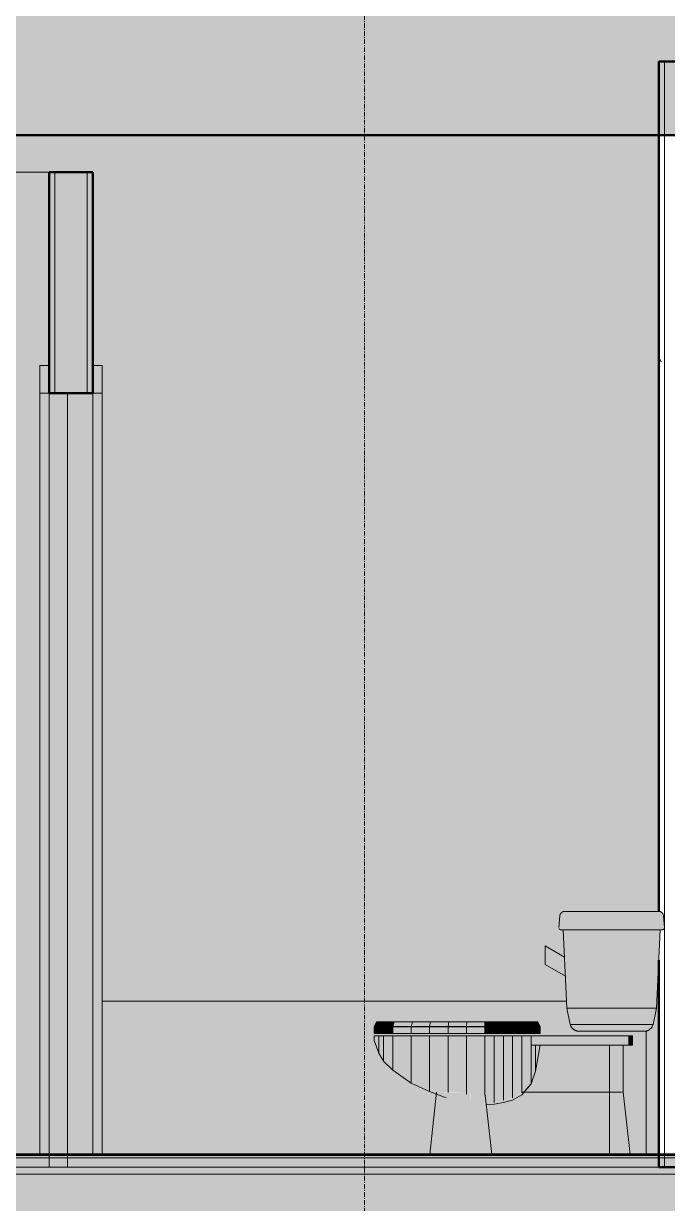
# Model space of a CAD drawing. Header units: inches. Extents: x 9566 to 17067, y -226 to 532.
# Drawn here: x 15550.1 to 15619.9, y 248.1 to 376.1 of the extents above; entities that cross this region are included whole.
import ezdxf

# ---------------------------------------------------------------- set-up
doc = ezdxf.new("R2010")
doc.units = ezdxf.units.IN
doc.header["$MEASUREMENT"] = 0
doc.linetypes.add('Grid Line 1_2_', pattern=[0.875, 0.5, -0.125, 0.125, -0.125])
for name, color, linetype, lineweight in [('0-2', 7, 'Continuous', 9), ('0-3', 130, 'Continuous', 5), ('A-AREA-PATT-1', 41, 'Continuous', 9), ('A-DOOR-3', 8, 'Continuous', 9), ('A-DOOR-4', 90, 'Continuous', 20), ('A-DOOR-FRAM-2', 7, 'Continuous', 9), ('A-DOOR-FRAM-3', 8, 'Continuous', 9), ('A-DOOR-FRAM-4', 90, 'Continuous', 20), ('A-FLOR-1', 192, 'Continuous', 5), ('A-FLOR-2', 192, 'Continuous', 50), ('A-FLOR-LEVL-1', 51, 'Grid Line 1_2_', 9), ('A-FLOR-MCUT', 51, 'Continuous', 13), ('A-FLOR-PATT-1', 8, 'Continuous', 9), ('A-ROOF-1', 132, 'Continuous', 5), ('A-ROOF-2', 132, 'Continuous', 50), ('A-WALL', 113, 'Continuous', 13), ('A-WALL-1', 250, 'Continuous', 50), ('A-WALL-2', 10, 'Continuous', 13), ('A-WALL-PATT-1', 111, 'Continuous', 9), ('I-WALL-2', 2, 'Continuous', 50), ('P-SANR-FIXT-1', 8, 'Continuous', 9), ('P-SANR-FIXT-2', 7, 'Continuous', 9), ('P-SANR-FIXT-4', 50, 'Continuous', 9), ('S-GRID-1', 1, 'Grid Line 1_2_', 9)]:
    doc.layers.add(name, color=color, linetype=linetype, lineweight=lineweight)

# ---------------------------------------------------------------- blocks, each defined once
blk = doc.blocks.new('Single-Flush - 32_ x 84_-V67-BUILDING SECTION - NORTH_SOUTH - LOOKING WEST')
at = {"layer": 'A-DOOR-3'}
blk.add_hatch(color=256, dxfattribs=at).paths.add_polyline_path([(2782, 121.37), (2782, 204), (2780, 204), (2780, 121.37)], flags=0)
at = {"layer": 'A-DOOR-FRAM-3'}
for points in [[(2780, 204), (2780, 207), (2779, 207), (2779, 204)], [(2785.75, 204), (2785.75, 207), (2784.75, 207), (2784.75, 204)], [(2780, 121.37), (2780, 204), (2779, 204), (2779, 121.37), (2779.89, 121.37)], [(2784.75, 121.37), (2785.75, 121.37), (2785.75, 204), (2784.75, 204), (2784.75, 138)]]:
    blk.add_hatch(color=256, dxfattribs=at).paths.add_polyline_path(points, flags=0)
at = {"layer": 'A-DOOR-4'}
for p, q in [((2782, 204), (2780, 204)), ((2780, 204), (2780, 120)), ((2782, 120), (2782, 204)), ((2780, 120), (2782, 120))]:
    blk.add_line(p, q, dxfattribs=at)
at = {"layer": 'A-DOOR-FRAM-2'}
for p, q in [((2779, 121.37), (2779, 204)), ((2784.75, 121.37), (2784.75, 204)), ((2785.75, 204), (2785.75, 121.37))]:
    blk.add_line(p, q, dxfattribs=at)
at = {"layer": 'A-DOOR-FRAM-4'}
for p, q in [((2779, 207), (2779, 204)), ((2780, 207), (2779, 207)), ((2780, 204), (2780, 207)), ((2785.75, 207), (2784.75, 207)), ((2784.75, 207), (2784.75, 204)), ((2785.75, 204), (2785.75, 207)), ((2779, 204), (2780, 204)), ((2784.75, 204), (2785.75, 204))]:
    blk.add_line(p, q, dxfattribs=at)
blk = doc.blocks.new('Toilet-Domestic-3D - Toilet-Domestic-3D-V68-BUILDING SECTION - NORTH_SOUTH - LOOKING WEST')
at = {"layer": 'P-SANR-FIXT-4'}
for points in [[(2838.61, 146.02), (2839.02, 146.02), (2839.02, 147.29), (2835.41, 147.29), (2835.3, 146.02), (2838.5, 146.02)], [(2838.9, 147.29), (2839.02, 147.29), (2839.02, 147.75), (2835.83, 147.7), (2835.68, 147.65), (2835.51, 147.37), (2835.58, 147.29), (2838.61, 147.29)], [(2845.9, 147.29), (2846.64, 147.29), (2846.56, 147.52), (2846.27, 147.72), (2846.12, 147.75), (2839.02, 147.72), (2839.02, 147.29), (2845.77, 147.29)], [(2839.02, 146.02), (2846.75, 146.02), (2846.64, 147.29), (2839.02, 147.29)], [(2836.98, 145.75), (2839.02, 145.78), (2839.02, 146.02), (2835.3, 146.02), (2835.32, 145.92), (2835.51, 145.8), (2835.58, 145.77), (2836.01, 145.75), (2836.9, 145.76)], [(2839.02, 145.75), (2846.6, 145.77), (2846.74, 145.92), (2846.75, 146.02), (2839.02, 146.02), (2839.02, 145.77)], [(2837.1, 137.25), (2839.02, 137.25), (2839.02, 145.75), (2835.77, 145.75), (2836.16, 137.25), (2837.08, 137.25)], [(2845.89, 137.25), (2846.27, 145.75), (2839.02, 145.75), (2839.02, 137.25), (2844.75, 137.25)], [(2836.52, 135.49), (2839.02, 135.54), (2839.02, 137.25), (2836.16, 137.25), (2836.5, 135.59)], [(2839.02, 135.49), (2845.53, 135.49), (2845.89, 137.25), (2839.02, 137.25)], [(2815.77, 135.25), (2816, 135.75), (2815.52, 135.75), (2815.28, 135.25), (2815.77, 135.25)], [(2816, 135.25), (2816.27, 135.25), (2816.47, 135.75), (2816, 135.75), (2815.77, 135.25)], [(2816.75, 135.25), (2817.27, 135.25), (2817.43, 135.75), (2816.47, 135.75), (2816.27, 135.25)], [(2819.27, 135.25), (2819.4, 135.75), (2817.43, 135.75), (2817.27, 135.25), (2819.27, 135.25)], [(2820.13, 135.25), (2821.27, 135.25), (2821.37, 135.75), (2819.4, 135.75), (2819.27, 135.25), (2819.68, 135.25)], [(2821.59, 135.25), (2823.27, 135.25), (2823.35, 135.75), (2821.37, 135.75), (2821.27, 135.25), (2821.37, 135.25)], [(2825.28, 135.25), (2825.28, 135.75), (2823.35, 135.75), (2823.27, 135.25), (2825.28, 135.25)], [(2825.28, 135.25), (2827.27, 135.25), (2827.27, 135.75), (2825.32, 135.75)], [(2828.27, 135.25), (2828.2, 135.75), (2827.27, 135.75), (2827.27, 135.25), (2828.24, 135.25)], [(2829.27, 135.25), (2829.22, 135.75), (2828.24, 135.75), (2828.27, 135.25), (2829.22, 135.25)], [(2829.96, 135.25), (2830.27, 135.25), (2830.18, 135.75), (2829.22, 135.75), (2829.27, 135.25)], [(2830.27, 135.25), (2831.27, 135.25), (2831.07, 135.75), (2830.18, 135.75), (2830.27, 135.25)], [(2831.33, 135.25), (2832.27, 135.25), (2832.05, 135.75), (2831.11, 135.75), (2831.27, 135.25)], [(2832.77, 135.25), (2832.53, 135.75), (2832.05, 135.75), (2832.27, 135.25), (2832.53, 135.25)], [(2832.77, 135.25), (2833.27, 135.25), (2833.02, 135.75), (2832.53, 135.75), (2832.77, 135.25)], [(2815.77, 134.5), (2815.77, 135.25), (2815.27, 135.24), (2815.27, 134.5)], [(2815.77, 134.5), (2816.27, 134.5), (2816.27, 135.25), (2815.77, 135.24)], [(2816.93, 134.5), (2817.27, 134.5), (2817.27, 135.25), (2816.27, 135.25), (2816.27, 134.5), (2816.75, 134.5)], [(2819.27, 134.5), (2819.27, 135.25), (2817.27, 135.25), (2817.27, 134.5), (2817.7, 134.5)], [(2820.51, 134.5), (2821.27, 134.5), (2821.27, 135.25), (2819.27, 135.25), (2819.27, 134.5), (2819.68, 134.5)], [(2821.59, 134.5), (2823.27, 134.5), (2823.27, 135.25), (2821.27, 135.25), (2821.27, 134.5)], [(2823.53, 134.5), (2825.28, 134.5), (2825.28, 135.25), (2823.27, 135.25), (2823.27, 134.5)], [(2825.46, 134.5), (2827.27, 134.5), (2827.27, 135.25), (2825.28, 135.25), (2825.28, 134.5)], [(2828.27, 134.5), (2828.27, 135.25), (2827.27, 135.24), (2827.27, 134.5), (2828.2, 134.5)], [(2829.27, 134.5), (2829.27, 135.25), (2828.27, 135.25), (2828.27, 134.5), (2829.14, 134.5)], [(2829.96, 134.5), (2830.27, 134.5), (2830.27, 135.25), (2829.27, 135.25), (2829.27, 134.5)], [(2831.27, 134.5), (2831.27, 135.25), (2830.27, 135.25), (2830.27, 134.5), (2830.97, 134.5)], [(2831.76, 134.5), (2832.27, 134.5), (2832.27, 135.25), (2831.27, 135.25), (2831.33, 134.5), (2831.63, 134.5)], [(2832.27, 134.5), (2832.77, 134.5), (2832.77, 135.25), (2832.27, 135.24)], [(2832.77, 134.5), (2833.27, 134.5), (2833.27, 135.25), (2832.77, 135.24)], [(2839.02, 134.75), (2839.02, 135.49), (2836.52, 135.49), (2836.8, 135.06), (2837.29, 134.8), (2837.93, 134.78), (2838.84, 134.75)], [(2839.02, 134.75), (2844.77, 134.8), (2844.98, 134.84), (2845.33, 135.11), (2845.53, 135.49), (2839.02, 135.49), (2839.02, 134.79)], [(2815.77, 132.42), (2815.77, 134.25), (2815.27, 134.25), (2815.28, 133.73), (2815.7, 132.6)], [(2816.27, 131.51), (2816.27, 134.25), (2815.77, 134.25), (2815.77, 132.42), (2816.22, 131.61)], [(2817.27, 130.57), (2817.27, 134.25), (2816.27, 134.25), (2816.27, 131.51), (2816.97, 130.86)], [(2819.27, 129.17), (2819.27, 134.25), (2817.27, 134.25), (2817.27, 130.57), (2818.88, 129.45)], [(2821.27, 128.25), (2821.27, 134.25), (2819.27, 134.25), (2819.27, 129.17), (2821.01, 128.37)], [(2822.06, 127.94), (2822.07, 127.96), (2822.3, 127.96), (2822.62, 128.03), (2823.27, 128.12), (2823.27, 134.25), (2821.27, 134.25), (2821.27, 128.25), (2821.59, 128.12)], [(2825.28, 127.97), (2825.28, 134.25), (2823.27, 134.25), (2823.27, 128.11), (2823.39, 128.12), (2824.38, 128.1), (2824.49, 128.11)], [(2827.27, 127.83), (2827.27, 134.25), (2825.28, 134.25), (2825.28, 127.97), (2825.77, 127.97), (2826.69, 127.88)], [(2827.4, 126.99), (2828.27, 127.07), (2828.27, 134.25), (2827.27, 134.25), (2827.3, 127.83), (2827.38, 127.18)], [(2828.27, 127.07), (2829.27, 127.22), (2829.27, 134.25), (2828.27, 134.25), (2828.27, 127.24)], [(2829.27, 127.22), (2830.27, 127.52), (2830.27, 134.25), (2829.27, 134.25), (2829.27, 127.26)], [(2830.27, 127.49), (2831.27, 128.07), (2831.27, 134.25), (2830.27, 134.25), (2830.27, 127.52)], [(2831.27, 128.05), (2831.34, 128.12), (2831.5, 128.14), (2832.27, 129.09), (2832.27, 134.25), (2831.27, 134.25), (2831.27, 128.07)], [(2832.27, 128.12), (2840.77, 128.12), (2840.77, 133.25), (2833.27, 133.25), (2832.74, 130.31), (2832.23, 128.99), (2831.5, 128.12)], [(2832.27, 133.25), (2842.83, 133.25), (2842.83, 134.25), (2832.27, 134.25)], [(2832.27, 129.09), (2832.77, 130.61), (2832.77, 133.25), (2832.27, 133.2), (2832.27, 129.51)], [(2832.77, 130.47), (2833.23, 133.25), (2832.77, 133.25), (2832.77, 130.93)], [(2841.52, 128.12), (2842.23, 128.12), (2842.23, 133.25), (2840.77, 133.25), (2840.77, 128.12), (2841.42, 128.12)], [(2843.21, 133.25), (2843.27, 133.25), (2843.27, 134.25), (2842.83, 134.25), (2842.83, 133.25), (2843.05, 133.25)], [(2821.29, 121.37), (2825.77, 121.37), (2825.74, 127.97), (2825.28, 127.97), (2824.38, 128.1), (2822.51, 128.04), (2822.13, 127.96), (2822.06, 127.96), (2821.49, 123.13)], [(2840.77, 121.37), (2840.77, 128.12), (2831.33, 128.11), (2831.16, 127.98), (2830.16, 127.46), (2829, 127.16), (2827.4, 126.99), (2828.02, 121.37), (2838.61, 121.37)], [(2842.75, 121.37), (2842.95, 121.37), (2842.23, 128.12), (2840.77, 128.12), (2840.77, 121.37), (2842.74, 121.37)], [(2828.01, 121.37), (2827.27, 127.83), (2825.77, 127.97), (2825.77, 121.37), (2827.27, 121.37)]]:
    blk.add_hatch(color=256, dxfattribs=at).paths.add_polyline_path(points, flags=0)
at = {"layer": 'P-SANR-FIXT-2'}
for p, q in [((2835.41, 147.29), (2835.3, 146.02)), ((2836.27, 147.75), (2836.78, 147.75)), ((2836.27, 147.75), (2836.78, 147.75)), ((2837.82, 147.75), (2838.53, 147.75)), ((2837.82, 147.75), (2838.53, 147.75)), ((2846.14, 147.75), (2839.02, 147.75)), ((2846.75, 146.02), (2846.64, 147.29)), ((2835.77, 145.75), (2836.16, 137.25)), ((2836.18, 145.75), (2836.96, 145.75)), ((2839.02, 145.75), (2846.5, 145.75)), ((2845.89, 137.25), (2846.27, 145.75)), ((2836.16, 137.25), (2836.52, 135.49)), ((2836.16, 137.25), (2839.02, 137.25)), ((2839.02, 137.25), (2845.89, 137.25)), ((2845.53, 135.49), (2845.89, 137.25)), ((2815.52, 135.75), (2815.27, 135.24)), ((2815.52, 135.75), (2816, 135.75)), ((2816, 135.75), (2815.77, 135.24)), ((2816, 135.75), (2816.47, 135.75)), ((2816.47, 135.75), (2816.27, 135.25)), ((2816.47, 135.75), (2817.43, 135.75)), ((2817.43, 135.75), (2817.27, 135.25)), ((2817.43, 135.75), (2819.4, 135.75)), ((2819.4, 135.75), (2819.27, 135.25)), ((2819.4, 135.75), (2821.37, 135.75)), ((2821.37, 135.75), (2821.27, 135.25)), ((2821.37, 135.75), (2823.35, 135.75)), ((2823.35, 135.75), (2823.27, 135.25)), ((2823.35, 135.75), (2825.32, 135.75)), ((2825.32, 135.75), (2825.28, 135.25)), ((2825.32, 135.75), (2827.27, 135.75)), ((2827.27, 135.75), (2828.24, 135.75)), ((2827.27, 135.75), (2827.27, 135.25)), ((2828.24, 135.75), (2829.22, 135.75)), ((2828.24, 135.75), (2828.27, 135.25)), ((2829.22, 135.75), (2830.18, 135.75)), ((2829.22, 135.75), (2829.27, 135.25)), ((2830.18, 135.75), (2831.11, 135.75)), ((2830.18, 135.75), (2830.27, 135.25)), ((2831.27, 135.25), (2831.11, 135.75)), ((2831.11, 135.75), (2832.05, 135.75)), ((2832.05, 135.75), (2832.53, 135.75)), ((2832.05, 135.75), (2832.27, 135.24)), ((2832.53, 135.75), (2833.02, 135.75)), ((2832.53, 135.75), (2832.77, 135.24)), ((2833.02, 135.75), (2833.27, 135.24)), ((2815.27, 135.25), (2815.77, 135.25)), ((2815.27, 135.25), (2815.27, 134.5)), ((2815.77, 135.24), (2815.27, 135.24)), ((2815.77, 134.5), (2815.27, 134.5)), ((2815.77, 135.25), (2816.27, 135.25)), ((2816.27, 135.24), (2815.77, 135.24)), ((2815.77, 135.24), (2815.77, 134.5)), ((2816.27, 134.5), (2815.77, 134.5)), ((2816.27, 135.25), (2817.27, 135.25)), ((2817.27, 135.24), (2816.27, 135.24)), ((2816.27, 135.24), (2816.27, 134.5)), ((2817.27, 134.5), (2816.27, 134.5)), ((2817.27, 135.25), (2819.27, 135.25)), ((2817.27, 135.25), (2817.27, 134.5)), ((2819.27, 135.24), (2817.27, 135.24)), ((2819.27, 134.5), (2817.27, 134.5)), ((2819.27, 135.25), (2821.27, 135.25)), ((2819.27, 135.25), (2819.27, 134.5)), ((2821.27, 135.24), (2819.27, 135.24)), ((2821.27, 134.5), (2819.27, 134.5)), ((2821.27, 135.25), (2823.27, 135.25)), ((2823.27, 135.24), (2821.27, 135.24)), ((2821.27, 135.24), (2821.27, 134.5)), ((2823.27, 134.5), (2821.27, 134.5)), ((2823.27, 135.25), (2825.28, 135.25)), ((2825.28, 135.24), (2823.27, 135.24)), ((2823.27, 135.24), (2823.27, 134.5)), ((2825.28, 134.5), (2823.27, 134.5)), ((2825.28, 135.25), (2827.27, 135.25)), ((2825.28, 135.25), (2825.28, 134.5)), ((2827.27, 135.24), (2825.28, 135.24)), ((2827.27, 134.5), (2825.28, 134.5)), ((2827.27, 135.25), (2828.27, 135.25)), ((2828.27, 135.24), (2827.27, 135.24)), ((2827.27, 135.24), (2827.27, 134.5)), ((2828.27, 134.5), (2827.27, 134.5)), ((2828.27, 135.25), (2829.27, 135.25)), ((2829.27, 135.24), (2828.27, 135.24)), ((2828.27, 135.24), (2828.27, 134.5)), ((2829.27, 134.5), (2828.27, 134.5)), ((2829.27, 135.25), (2830.27, 135.25)), ((2830.27, 135.24), (2829.27, 135.24)), ((2829.27, 135.24), (2829.27, 134.5)), ((2830.27, 134.5), (2829.27, 134.5)), ((2830.27, 135.25), (2831.27, 135.25)), ((2831.27, 135.24), (2830.27, 135.24)), ((2830.27, 135.24), (2830.27, 134.5)), ((2831.27, 134.5), (2830.27, 134.5)), ((2831.27, 135.25), (2832.27, 135.25)), ((2832.27, 135.24), (2831.27, 135.24)), ((2831.27, 134.5), (2831.27, 135.24)), ((2832.27, 134.5), (2831.27, 134.5)), ((2832.27, 135.25), (2832.77, 135.25)), ((2832.77, 135.24), (2832.27, 135.24)), ((2832.27, 135.24), (2832.27, 134.5)), ((2832.77, 134.5), (2832.27, 134.5)), ((2832.77, 135.25), (2833.27, 135.25)), ((2833.27, 135.24), (2832.77, 135.24)), ((2832.77, 135.24), (2832.77, 134.5)), ((2833.27, 134.5), (2832.77, 134.5)), ((2833.27, 135.25), (2833.27, 134.5)), ((2836.52, 135.49), (2839.02, 135.49)), ((2838.27, 134.75), (2838.59, 134.75)), ((2838.59, 134.75), (2838.27, 134.75)), ((2839.02, 135.49), (2845.53, 135.49)), ((2839.02, 134.75), (2844.56, 134.75)), ((2815.27, 134.25), (2815.77, 134.25)), ((2815.27, 134.25), (2815.27, 133.75)), ((2815.27, 133.75), (2815.77, 132.38)), ((2815.77, 134.25), (2816.27, 134.25)), ((2815.77, 134.25), (2815.77, 132.42)), ((2816.27, 134.25), (2817.27, 134.25)), ((2816.27, 134.25), (2816.27, 131.51)), ((2817.27, 134.25), (2819.27, 134.25)), ((2817.27, 134.25), (2817.27, 130.57)), ((2819.27, 134.25), (2821.27, 134.25)), ((2819.27, 134.25), (2819.27, 129.17)), ((2821.27, 134.25), (2823.27, 134.25)), ((2821.27, 134.25), (2821.27, 128.25)), ((2823.27, 134.25), (2825.28, 134.25)), ((2823.27, 134.25), (2823.27, 128.09)), ((2825.28, 134.25), (2827.27, 134.25)), ((2825.28, 134.25), (2825.28, 127.93)), ((2827.27, 134.25), (2828.27, 134.25)), ((2827.27, 134.25), (2827.27, 127.79)), ((2828.27, 134.25), (2829.27, 134.25)), ((2828.27, 134.25), (2828.27, 127.02)), ((2829.27, 134.25), (2830.27, 134.25)), ((2829.27, 134.25), (2829.27, 127.26)), ((2830.27, 134.25), (2831.27, 134.25)), ((2830.27, 134.25), (2830.27, 127.52)), ((2831.27, 134.25), (2832.27, 134.25)), ((2831.27, 134.25), (2831.27, 128.07)), ((2832.27, 134.25), (2842.83, 134.25)), ((2832.27, 134.25), (2832.27, 133.25)), ((2842.83, 133.25), (2832.27, 133.25)), ((2832.27, 133.24), (2832.27, 129.09)), ((2833.27, 133.25), (2832.77, 130.41)), ((2832.77, 130.41), (2833.27, 133.25)), ((2832.77, 133.24), (2832.77, 130.47)), ((2840.77, 128.12), (2840.77, 133.25)), ((2840.77, 128.12), (2840.77, 133.25)), ((2842.27, 128.12), (2842.27, 133.25)), ((2842.83, 134.25), (2843.27, 134.25)), ((2843.27, 133.25), (2842.83, 133.25)), ((2843.27, 133.25), (2843.27, 134.25)), ((2815.77, 132.38), (2816.27, 131.51)), ((2816.27, 131.51), (2817.27, 130.51)), ((2817.27, 130.51), (2819.27, 129.12)), ((2832.77, 130.41), (2832.27, 129.04)), ((2832.27, 129.04), (2832.77, 130.41)), ((2819.27, 129.12), (2821.27, 128.19)), ((2821.27, 128.19), (2823.08, 127.53)), ((2822.02, 128.12), (2821.29, 121.37)), ((2831.27, 127.85), (2832.27, 129.04)), ((2840.77, 128.12), (2831.33, 128.12)), ((2832.27, 129.04), (2831.5, 128.12)), ((2831.5, 128.12), (2840.77, 128.12)), ((2840.77, 121.37), (2840.77, 128.12)), ((2841.42, 128.12), (2840.77, 128.12)), ((2840.77, 128.12), (2840.77, 121.37)), ((2841.68, 128.12), (2841.43, 128.12)), ((2841.95, 128.12), (2841.68, 128.12)), ((2842.07, 128.12), (2841.97, 128.12)), ((2842.27, 128.12), (2842.15, 128.12)), ((2843.01, 121.37), (2842.27, 128.12)), ((2827.31, 127.82), (2828.01, 121.37)), ((2827.42, 126.76), (2828.27, 126.84)), ((2828.27, 126.84), (2829.27, 127.01)), ((2829.27, 127.01), (2830.27, 127.28)), ((2830.27, 127.28), (2831.27, 127.85))]:
    blk.add_line(p, q, dxfattribs=at)
at = {"layer": 'P-SANR-FIXT-2', "flags": 128}
for points in [[(2835.41, 147.29), (2835.41, 147.31), (2835.41, 147.33), (2835.42, 147.35), (2835.42, 147.37), (2835.43, 147.39), (2835.43, 147.41), (2835.44, 147.43), (2835.45, 147.45), (2835.45, 147.47), (2835.46, 147.48), (2835.47, 147.5), (2835.48, 147.52), (2835.5, 147.54), (2835.51, 147.55), (2835.52, 147.57), (2835.53, 147.58), (2835.55, 147.6), (2835.56, 147.61), (2835.57, 147.62), (2835.59, 147.64), (2835.61, 147.65), (2835.62, 147.66), (2835.64, 147.67), (2835.66, 147.68), (2835.67, 147.69), (2835.69, 147.7), (2835.71, 147.71), (2835.73, 147.72), (2835.75, 147.72), (2835.77, 147.73), (2835.79, 147.74), (2835.8, 147.74), (2835.82, 147.74), (2835.84, 147.75), (2835.86, 147.75), (2835.88, 147.75), (2835.9, 147.75), (2835.91, 147.75)], [(2835.91, 147.75), (2835.91, 147.75), (2835.92, 147.75), (2835.93, 147.75), (2835.95, 147.75), (2835.97, 147.75), (2835.99, 147.75), (2836.03, 147.75), (2836.06, 147.75), (2836.11, 147.75), (2836.15, 147.75), (2836.2, 147.75), (2836.26, 147.75)], [(2839.02, 147.75), (2838.9, 147.75), (2838.77, 147.75), (2838.65, 147.75), (2838.53, 147.75), (2838.4, 147.75), (2838.28, 147.75), (2838.16, 147.75), (2838.04, 147.75), (2837.92, 147.75), (2837.81, 147.75), (2837.69, 147.75), (2837.58, 147.75), (2837.47, 147.75), (2837.37, 147.75), (2837.26, 147.75), (2837.16, 147.75), (2837.06, 147.75), (2836.97, 147.75), (2836.88, 147.75), (2836.79, 147.75), (2836.7, 147.75), (2836.62, 147.75), (2836.54, 147.75), (2836.47, 147.75), (2836.4, 147.75), (2836.33, 147.75), (2836.27, 147.75), (2836.22, 147.75), (2836.16, 147.75), (2836.12, 147.75), (2836.07, 147.75), (2836.04, 147.75), (2836, 147.75), (2835.97, 147.75), (2835.95, 147.75), (2835.93, 147.75), (2835.92, 147.75), (2835.91, 147.75), (2835.91, 147.75), (2835.91, 147.75)], [(2835.55, 145.75), (2835.54, 145.75), (2835.53, 145.75), (2835.52, 145.75), (2835.51, 145.75), (2835.5, 145.75), (2835.49, 145.76), (2835.48, 145.76), (2835.47, 145.76), (2835.46, 145.77), (2835.45, 145.77), (2835.44, 145.77), (2835.43, 145.78), (2835.42, 145.78), (2835.41, 145.79), (2835.4, 145.79), (2835.4, 145.8), (2835.39, 145.81), (2835.38, 145.81), (2835.37, 145.82), (2835.37, 145.83), (2835.36, 145.83), (2835.35, 145.84), (2835.35, 145.85), (2835.34, 145.86), (2835.33, 145.86), (2835.33, 145.87), (2835.32, 145.88), (2835.32, 145.89)], [(2835.62, 145.75), (2835.6, 145.75), (2835.58, 145.75), (2835.56, 145.75), (2835.55, 145.75), (2835.55, 145.75), (2835.55, 145.75)], [(2835.55, 145.75), (2835.55, 145.75), (2835.56, 145.75), (2835.57, 145.75), (2835.59, 145.75), (2835.61, 145.75), (2835.65, 145.75), (2835.68, 145.75), (2835.72, 145.75), (2835.77, 145.75), (2835.82, 145.75), (2835.88, 145.75), (2835.94, 145.75), (2836, 145.75), (2836.08, 145.75), (2836.15, 145.75), (2836.23, 145.75), (2836.32, 145.75), (2836.41, 145.75), (2836.5, 145.75), (2836.6, 145.75), (2836.7, 145.75), (2836.81, 145.75), (2836.92, 145.75), (2837.03, 145.75), (2837.14, 145.75), (2837.26, 145.75), (2837.38, 145.75), (2837.51, 145.75), (2837.63, 145.75), (2837.76, 145.75), (2837.89, 145.75), (2838.03, 145.75), (2838.16, 145.75), (2838.29, 145.75), (2838.43, 145.75), (2838.57, 145.75), (2838.71, 145.75), (2838.85, 145.75), (2838.98, 145.75), (2839.02, 145.75)], [(2837.48, 134.75), (2837.44, 134.75), (2837.4, 134.75), (2837.37, 134.76), (2837.33, 134.76), (2837.29, 134.77), (2837.25, 134.78), (2837.21, 134.79), (2837.17, 134.8), (2837.13, 134.81), (2837.1, 134.83), (2837.06, 134.85), (2837.02, 134.86), (2836.99, 134.88), (2836.95, 134.9), (2836.92, 134.92), (2836.89, 134.95), (2836.86, 134.97), (2836.83, 135), (2836.8, 135.03), (2836.77, 135.05), (2836.74, 135.08), (2836.71, 135.11), (2836.69, 135.14), (2836.67, 135.18), (2836.64, 135.21), (2836.62, 135.24), (2836.6, 135.28), (2836.58, 135.31), (2836.57, 135.35), (2836.55, 135.39), (2836.54, 135.43)], [(2837.84, 134.75), (2837.8, 134.75), (2837.76, 134.75), (2837.73, 134.75), (2837.7, 134.75), (2837.67, 134.75), (2837.64, 134.75), (2837.61, 134.75), (2837.59, 134.75), (2837.57, 134.75), (2837.55, 134.75), (2837.53, 134.75), (2837.52, 134.75), (2837.51, 134.75), (2837.5, 134.75), (2837.49, 134.75), (2837.49, 134.75), (2837.48, 134.75)], [(2837.48, 134.75), (2837.49, 134.75), (2837.49, 134.75), (2837.5, 134.75), (2837.5, 134.75), (2837.52, 134.75), (2837.53, 134.75), (2837.54, 134.75), (2837.56, 134.75), (2837.58, 134.75), (2837.61, 134.75), (2837.63, 134.75), (2837.66, 134.75), (2837.69, 134.75), (2837.72, 134.75), (2837.75, 134.75), (2837.79, 134.75), (2837.83, 134.75), (2837.87, 134.75), (2837.91, 134.75), (2837.95, 134.75), (2838, 134.75), (2838.04, 134.75), (2838.09, 134.75), (2838.14, 134.75), (2838.19, 134.75), (2838.24, 134.75), (2838.3, 134.75), (2838.35, 134.75), (2838.41, 134.75), (2838.47, 134.75), (2838.52, 134.75), (2838.58, 134.75), (2838.64, 134.75), (2838.7, 134.75), (2838.76, 134.75), (2838.82, 134.75), (2838.88, 134.75), (2838.94, 134.75), (2839.01, 134.75), (2839.02, 134.75)], [(2838.26, 134.75), (2838.21, 134.75), (2838.15, 134.75), (2838.1, 134.75), (2838.06, 134.75), (2838.01, 134.75), (2837.96, 134.75)], [(2838.6, 134.75), (2838.54, 134.75), (2838.48, 134.75), (2838.42, 134.75)]]:
    blk.add_lwpolyline(points, dxfattribs=at)
at = {"layer": 'P-SANR-FIXT-2'}
for points, knots in [([(2846.64, 147.29), (2846.63, 147.33), (2846.62, 147.4), (2846.59, 147.46), (2846.57, 147.5), (2846.55, 147.53), (2846.52, 147.57), (2846.48, 147.62), (2846.43, 147.66), (2846.38, 147.69), (2846.32, 147.72), (2846.25, 147.74), (2846.18, 147.75), (2846.14, 147.75)], [0, 0, 0, 0, 0.166667, 0.25, 0.291667, 0.333333, 0.416667, 0.5, 0.583333, 0.666667, 0.75, 0.833333, 1, 1, 1, 1]), ([(2846.5, 145.75), (2846.52, 145.75), (2846.54, 145.75), (2846.58, 145.76), (2846.6, 145.77), (2846.62, 145.78), (2846.65, 145.8), (2846.66, 145.81), (2846.68, 145.82), (2846.68, 145.83), (2846.69, 145.84), (2846.7, 145.85), (2846.72, 145.87), (2846.73, 145.9), (2846.74, 145.93), (2846.75, 145.97), (2846.75, 146), (2846.75, 146.02)], [0, 0, 0, 0, 0.125, 0.1875, 0.25, 0.3125, 0.375, 0.4375, 0.46875, 0.5, 0.53125, 0.5625, 0.625, 0.6875, 0.75, 0.875, 1, 1, 1, 1]), ([(2844.56, 134.75), (2844.64, 134.75), (2844.75, 134.76), (2844.89, 134.8), (2844.98, 134.84), (2845.08, 134.89), (2845.17, 134.96), (2845.25, 135.03), (2845.33, 135.11), (2845.39, 135.19), (2845.46, 135.32), (2845.5, 135.42), (2845.53, 135.49)], [0, 0, 0, 0, 0.166667, 0.25, 0.333333, 0.416667, 0.5, 0.583333, 0.666667, 0.75, 0.833333, 1, 1, 1, 1])]:
    blk.add_open_spline(points, degree=3, knots=knots, dxfattribs=at)
blk = doc.blocks.new('Bath Tub - Maestro - 60_x30_-V64-BUILDING SECTION - NORTH_SOUTH - LOOKING WEST')
at = {"layer": 'P-SANR-FIXT-1'}
blk.add_hatch(color=256, dxfattribs=at).paths.add_polyline_path([(3411.38, 140.74), (3411.28, 142.79), (3409.19, 144), (3409.19, 142), (3411.31, 140.78)], flags=0)
h = blk.add_hatch(color=256, dxfattribs=at)
h.paths.add_polyline_path([(3418.33, 121.37), (3420.12, 121.37), (3420.12, 134.79), (3419.94, 134.75), (3412.66, 134.8), (3412.25, 135.01), (3412.16, 135.09), (3411.99, 135.31), (3411.86, 135.67), (3411.53, 137.25), (3411.5, 138), (3361.12, 138), (3361.12, 121.37), (3396.66, 121.37), (3397.43, 127.94), (3396.39, 128.37), (3394.65, 129.17), (3392.65, 130.57), (3391.59, 131.61), (3391.01, 132.79), (3390.65, 133.9), (3390.65, 134.25), (3418.65, 134.25), (3418.65, 133.25), (3417.61, 133.25), (3417.66, 127.96), (3418.12, 123.4)], flags=0)
h.paths.add_polyline_path([(3406.87, 128.12), (3406.92, 128.17), (3407.67, 129.09), (3408.17, 130.53), (3408.09, 130.31), (3407.6, 129.04), (3406.88, 128.14)], flags=0)
h.paths.add_polyline_path([(3407.13, 134.5), (3390.65, 134.5), (3390.65, 135.25), (3390.9, 135.75), (3408.4, 135.75), (3408.65, 135.24), (3408.65, 134.5), (3407.41, 134.5)], flags=0)
at = {"layer": 'P-SANR-FIXT-2'}
for p, q in [((3409.19, 144), (3409.19, 142)), ((3411.28, 142.79), (3409.19, 144)), ((3409.19, 142), (3411.38, 140.74)), ((3361.12, 138), (3411.5, 138)), ((3420.12, 134.8), (3420.12, 121.37))]:
    blk.add_line(p, q, dxfattribs=at)
blk = doc.blocks.new('1750 Ox - Unit Layouts_rvt-2-BUILDING SECTION - NORTH_SOUTH - LOOKING WEST')
at = {"layer": 'A-WALL-1'}
for p, q in [((2780, 360), (2780, 336)), ((2784.75, 360), (2780, 360)), ((2784.75, 336), (2784.75, 360)), ((2780, 336), (2784.75, 336))]:
    blk.add_line(p, q, dxfattribs=at)
at = {"layer": 'A-WALL-2'}
for p, q in [((2780, 360), (2723.44, 360)), ((2780.62, 360), (2780.62, 336)), ((2784.12, 360), (2784.12, 336)), ((2784.75, 336), (2784.75, 253.37))]:
    blk.add_line(p, q, dxfattribs=at)
at = {"layer": '0-2'}
for name, p in [('Single-Flush - 32_ x 84_-V67-BUILDING SECTION - NORTH_SOUTH - LOOKING WEST', (0, 132)), ('Toilet-Domestic-3D - Toilet-Domestic-3D-V68-BUILDING SECTION - NORTH_SOUTH - LOOKING WEST', (0, 132)), ('Bath Tub - Maestro - 60_x30_-V64-BUILDING SECTION - NORTH_SOUTH - LOOKING WEST', (-575.37, 132))]:
    blk.add_blockref(name, p, dxfattribs=at)

msp = doc.modelspace()

# ---------------------------------------------------------------- hatches: boundary and pattern name
at = {"layer": 'A-AREA-PATT-1'}
h = msp.add_hatch(color=256, dxfattribs=at)
h.paths.add_polyline_path([(15617.5948, 253.375), (15618.9698, 253.375), (15618.9433, 273.8949), (15618.7322, 269.25), (15618.287, 267.3276), (15618.1723, 267.1072), (15617.8288, 266.8437), (15617.5948, 266.75), (15617.5948, 256.2388)], flags=0)
h.paths.add_polyline_path([(15548.3172, 253.375), (15551.8448, 253.375), (15551.8448, 339), (15552.8448, 339), (15552.8448, 336), (15554.8448, 336), (15554.8448, 253.375), (15557.5948, 253.375), (15557.5948, 339), (15558.5948, 339), (15558.5948, 270), (15608.9708, 270), (15608.8464, 272.7378), (15606.6573, 274), (15606.6573, 276), (15608.753, 274.7916), (15608.6185, 277.75), (15608.3544, 277.7997), (15608.279, 277.8799), (15608.1546, 277.9196), (15608.1546, 278.1626), (15608.2536, 279.2936), (15608.3963, 279.3308), (15608.3655, 279.3938), (15608.5322, 279.65), (15608.8943, 279.7292), (15609.5333, 279.75), (15618.9698, 279.7802), (15618.9698, 363.9926), (15336.9698, 363.9926), (15336.9698, 348), (15431.5396, 348), (15431.5396, 286.5), (15449.0911, 286.5), (15449.0911, 253.375), (15451.9698, 253.375), (15451.9698, 340), (15491.5396, 340), (15491.5396, 253.375), (15500.8172, 253.375), (15500.8172, 334.75), (15548.3172, 334.75), (15548.3172, 291.5509)], flags=0)
h.paths.add_polyline_path([(15377.3183, 286.5), (15378.5683, 286.5), (15378.5683, 288), (15377.3183, 288), (15377.3183, 288.5), (15387.3183, 288.5), (15387.3717, 291), (15389.3183, 291), (15389.3183, 288.5), (15391.8183, 288.5), (15391.8678, 289.5), (15391.9433, 289.5), (15391.9956, 298.5312), (15392.0269, 298.6102), (15392.1556, 298.7129), (15392.3183, 298.75), (15392.481, 298.7129), (15392.641, 298.5312), (15392.6807, 298.4266), (15392.6708, 297.7754), (15392.6933, 289.5), (15392.8183, 289.5), (15392.8183, 288.5), (15395.3183, 288.5), (15395.3717, 291), (15395.7896, 291), (15395.7896, 312), (15336.9698, 312), (15336.9698, 293), (15337.9146, 293), (15337.9146, 288), (15339.4146, 288), (15339.4146, 288.25), (15348.4146, 288.25), (15348.4146, 288), (15350.4678, 288), (15350.4678, 288.25), (15357.3615, 288.25), (15357.3615, 288), (15359.9146, 288), (15359.9146, 286.5), (15371.02, 286.5)], flags=0)
h.paths.add_polyline_path([(15343.1838, 288.3814), (15343.1836, 288.3814), (15343.3406, 288.4127)], flags=0)
at = {"layer": 'A-FLOR-1'}
h = msp.add_hatch(color=256, dxfattribs=at)
h.paths.add_polyline_path([(15720.3723, 253.25), (15794.8484, 253.25), (15794.8484, 253.375), (15623.7198, 253.3415), (15623.7198, 253.25), (15720.223, 253.25)], flags=0)
h.paths.add_polyline_path([(16630.6948, 253.25), (16631.3198, 253.25), (16631.3198, 253.375), (16605.6698, 253.375), (16605.6698, 253.25), (16625.1667, 253.25)], flags=0)
h.paths.add_polyline_path([(14869.0997, 253.25), (15051.2904, 253.25), (15051.2904, 253.375), (14864.0198, 253.375), (14864.0198, 253.25), (14869.0448, 253.25)], flags=0)
h.paths.add_polyline_path([(16493.0622, 253.25), (16521.6698, 253.25), (16521.6698, 253.375), (16464.693, 253.375), (16464.7029, 253.25), (16478.6065, 253.25)], flags=0)
h.paths.add_polyline_path([(16463.9205, 253.25), (16463.9073, 253.375), (16451.1448, 253.375), (16451.1448, 253.25), (16463.9183, 253.25)], flags=0)
h.paths.add_polyline_path([(15054.7904, 253.25), (15119.7904, 253.25), (15119.7904, 253.375), (15054.7904, 253.375)], flags=0)
h.paths.add_polyline_path([(16415.1777, 253.25), (16415.1777, 253.375), (16323.5948, 253.375), (16323.5948, 253.25), (16412.9163, 253.25)], flags=0)
h.paths.add_polyline_path([(15125.1654, 253.25), (15184.7698, 253.25), (15184.7698, 253.375), (15123.2904, 253.375), (15123.2904, 253.25), (15123.9154, 253.25)], flags=0)
h.paths.add_polyline_path([(15185.7698, 253.25), (15186.0198, 253.25), (15186.0198, 253.375), (15185.7698, 253.375)], flags=0)
h.paths.add_polyline_path([(16319.7104, 253.25), (16320.5948, 253.25), (16320.5948, 253.375), (16284.5948, 253.375), (16284.5948, 253.25), (16318.1985, 253.25)], flags=0)
h.paths.add_polyline_path([(15215.8392, 253.25), (15217.0198, 253.25), (15217.0198, 253.375), (15213.7698, 253.375), (15213.7698, 253.25), (15215.7698, 253.25)], flags=0)
h.paths.add_polyline_path([(15220.5198, 253.25), (15332.2198, 253.25), (15332.2198, 253.375), (15220.5198, 253.375)], flags=0)
h.paths.add_polyline_path([(16281.4539, 253.25), (16281.5948, 253.25), (16281.5948, 253.375), (16199.7198, 253.375), (16199.7198, 253.25), (16281.3698, 253.25)], flags=0)
h.paths.add_polyline_path([(15453.9698, 253.25), (15620.2198, 253.25), (15620.2198, 253.375), (15449.0911, 253.375), (15449.0911, 253.25), (15451.9698, 253.25)], flags=0)
h.paths.add_polyline_path([(16194.9698, 253.25), (16196.2198, 253.25), (16196.2198, 253.375), (16024.4661, 253.375), (16024.4661, 253.25), (16194.3367, 253.25)], flags=0)
h = msp.add_hatch(color=256, dxfattribs=at)
h.paths.add_polyline_path([(15750.9698, 253), (15794.8484, 253), (15794.8484, 253.25), (15449.0911, 253.25), (15449.0911, 253), (15747.6499, 253)], flags=0)
h.paths.add_polyline_path([(16630.6948, 253), (16631.3198, 253), (16631.3198, 253.25), (16605.6698, 253.25), (16605.6698, 253), (16626.2723, 253)], flags=0)
h.paths.add_polyline_path([(14869.0887, 253), (15184.7698, 253), (15184.7698, 253.25), (14864.0198, 253.25), (14864.0198, 253), (14869.0448, 253)], flags=0)
h.paths.add_polyline_path([(16509.6065, 253), (16521.6698, 253), (16521.6698, 253.25), (16464.7029, 253.25), (16464.7227, 253), (16493.0622, 253)], flags=0)
h.paths.add_polyline_path([(16463.9467, 253), (16463.9183, 253.25), (16451.1448, 253.25), (16451.1448, 253), (16463.9183, 253)], flags=0)
h.paths.add_polyline_path([(16442.8948, 253), (16440.3948, 253.25), (16440.3948, 253)], flags=0)
h.paths.add_polyline_path([(16415.1777, 253), (16415.1777, 253.0324), (16415.6448, 253.0324), (16415.5959, 253.2293), (16024.4661, 253.25), (16024.4661, 253), (16412.9163, 253)], flags=0)
h.paths.add_polyline_path([(15185.7698, 253), (15186.0198, 253), (15186.0198, 253.25), (15185.7698, 253.25)], flags=0)
h.paths.add_polyline_path([(15215.8253, 253), (15334.4911, 253), (15334.4911, 253.25), (15213.7698, 253.25), (15213.7698, 253), (15215.7698, 253)], flags=0)
h.paths.add_polyline_path([(15909.8661, 253), (15909.8661, 253.25), (15909.4484, 253.25), (15909.4484, 253)], flags=0)
msp.add_hatch(color=256, dxfattribs=at).paths.add_polyline_path([(15221.7698, 251.25), (16636.8198, 251.25), (16636.8198, 252), (14837.5198, 252), (14837.5198, 251.25), (15215.7698, 251.25)], flags=0)
at = {"layer": 'A-FLOR-PATT-1'}
h = msp.add_hatch(dxfattribs=at)
h.set_pattern_fill('FP_24', color=256, style=0, pattern_type=2)
h.set_pattern_definition([(50, (16029.952, 59.024), (34.4287, -3.012), [3.6, -39.6]), (355, (16029.952, 59.024), (-6.6596, 36.1048), [2.88, -31.68]), (100.451, (16032.82, 58.773), (27.7688, 33.0931), [3.06, -33.655]), (46.184, (16029.95, 68.624), (51.2275, -7.9453), [5.4, -59.4]), (96.636, (16034.22, 67.96), (44.8632, 46.7577), [4.589, -50.482]), (351.184, (16029.95, 68.624), (44.8642, 46.7574), [4.32, -47.52]), (21, (16034.752, 66.224), (28.65176, -19.32573), [3.6, -39.6]), (326, (16034.752, 66.224), (11.6793, 34.8066), [2.88, -31.68]), (71.451, (16037.14, 64.614), (40.331, 15.4813), [3.06, -33.655]), (37.5, (16029.952, 59.024), (0.58311, 15.97898), [1.584, -29.712, 1.584, -30.576, -31.8]), (37.5, (16029.952, 59.024), (0.58311, 15.97898), [-63.456, 1.584, -30.216]), (7.5, (16029.952, 59.024), (12.6269, 18.9321), [1.584, -16.752, 1.584, -28.992, -12.12]), (7.5, (16029.952, 59.024), (12.6269, 18.9321), [-48.912, 1.584, -10.536]), (327.5, (16019.248, 59.024), (25.62299, -1.0828), [1.584, -10.416, 1.584, -35.856, -49.68]), (327.5, (16019.248, 59.024), (25.62299, -1.0828), [-49.44, 1.584, -48.096]), (317.5, (16014.448, 59.024), (27.99243, 4.80496), [1.584, -14.016, 1.584, -23.28, -35.28]), (317.5, (16014.448, 59.024), (27.99243, 4.80496), [-40.464, 1.584, -33.696])])
h.paths.add_polyline_path([(16412.9163, 252), (16415.1448, 252), (16415.1984, 252.6447), (16415.6448, 252.6447), (16415.606, 252.8416), (16415.1777, 252.8416), (16415.1777, 253), (16024.4661, 253), (16024.4661, 252), (16405.6304, 252)], flags=0)
h.paths.add_polyline_path([(16630.6948, 252), (16636.8198, 252), (16636.8198, 253), (16605.6698, 253), (16605.6698, 252), (16624.21, 252)], flags=0)
h.paths.add_polyline_path([(16493.0622, 252), (16521.6698, 252), (16521.6698, 253), (16464.7227, 253), (16464.8018, 252)], flags=0)
h.paths.add_polyline_path([(16464.0518, 252), (16463.9183, 253), (16444.7398, 253), (16444.6689, 252), (16463.9183, 252)], flags=0)
h.paths.add_polyline_path([(16440.3948, 252), (16443.6689, 252.0354), (16443.7373, 253), (16440.3948, 253), (16440.3948, 252.2674)], flags=0)
h.paths.add_polyline_path([(15213.7698, 252), (15334.4911, 252), (15334.4911, 253), (15213.7698, 253)], flags=0)
h.paths.add_polyline_path([(15185.7698, 252), (15186.0198, 252), (15186.0198, 253), (15185.7698, 253), (15185.7698, 252.3694), (15184.7698, 252.3694), (15184.7698, 253), (14864.0198, 253), (14864.0198, 252), (15184.7698, 252)], flags=0)
h.paths.add_polyline_path([(15575.0277, 252), (15794.8484, 252), (15794.8484, 253), (15449.0911, 253), (15449.0911, 252), (15560.4557, 252)], flags=0)
h.paths.add_polyline_path([(15909.8661, 252), (15909.8661, 253), (15909.4484, 253), (15909.4484, 252)], flags=0)
h = msp.add_hatch(dxfattribs=at)
h.set_pattern_fill('FP_26', color=256, style=0, pattern_type=2)
h.set_pattern_definition([(161.57, (16030.552, 59.624), (-4.8003375, -0.0004146), [0, -34.152, 3.792, 0]), (18.43, (16029.352, 59.624), (-4.8003375, 0.0004146), [0, -34.152, 3.792, 0]), (108.43, (16030.552, 59.624), (2.3991322, -12.001051), [11.382, -26.562]), (71.57, (16029.352, 59.624), (2.3991322, 12.001051), [11.382, -26.562])])
h.paths.add_polyline_path([(15851.8952, 227.25), (16636.8198, 227.25), (16636.8198, 251.25), (14837.5198, 251.25), (14837.5198, 227.25), (15793.6073, 227.25)], flags=0)
at = {"layer": 'A-ROOF-1'}
msp.add_hatch(color=256, dxfattribs=at).paths.add_polyline_path([(15624.9698, 363.9926), (16180.5198, 363.9926), (16180.5198, 387.9978), (14836.5198, 387.9978), (14836.5198, 363.9926), (15618.9698, 363.9926)], flags=0)
at = {"layer": 'A-WALL-PATT-1'}
h = msp.add_hatch(dxfattribs=at)
h.set_pattern_fill('FP_25', color=256, style=0, pattern_type=2)
h.set_pattern_definition([(0, (16029.952, 59.024), (38.4, 9.6), [1.584, -27.216, 1.584, -27.216, -153.6]), (0, (16029.952, 59.024), (38.4, 9.6), [-57.6, 1.584, -56.016, 1.584, -27.216, -67.2]), (0, (16029.952, 59.024), (38.4, 9.6), [-144, 1.584, -17.616, 1.584, -46.416]), (120, (16044.352, 63.824), (-27.51384, 28.45538), [1.584, -27.216, 1.584, -27.216, -153.6]), (120, (16044.352, 63.824), (-27.51384, 28.45538), [-57.6, 1.584, -56.016, 1.584, -27.216, -67.2]), (120, (16044.352, 63.824), (-27.51384, 28.45538), [-144, 1.584, -17.616, 1.584, -46.416]), (240, (16049.152, 83.024), (-10.88616, -38.05538), [1.584, -27.216, 1.584, -27.216, -153.6]), (240, (16049.152, 83.024), (-10.88616, -38.05538), [-57.6, 1.584, -56.016, 1.584, -27.216, -67.2]), (240, (16049.152, 83.024), (-10.88616, -38.05538), [-144, 1.584, -17.616, 1.584, -46.416])])
h.paths.add_polyline_path([(15619.5948, 278.0218), (15619.5948, 363.9926), (15618.9698, 363.9926), (15618.9854, 279.75), (15619.2227, 279.6901), (15619.4031, 279.5248), (15619.4835, 279.2936), (15619.5824, 278.1626)], flags=0)
h.paths.add_polyline_path([(15619.5948, 253.375), (15619.5824, 277.9196), (15619.4464, 277.7712), (15619.1185, 277.75), (15618.9698, 273.8949), (15618.9698, 253.375)], flags=0)

# ---------------------------------------------------------------- linework, layer by layer
at = {"layer": 'A-FLOR-2'}
msp.add_line((15802.3999, 253.375), (15441.5396, 253.375), dxfattribs=at)
at = {"layer": 'A-FLOR-LEVL-1'}
msp.add_line((13166.3239, 252), (17036.7774, 252), dxfattribs=at)
at = {"layer": 'A-FLOR-MCUT'}
for p, q in [((15802.3999, 253.25), (15441.5396, 253.25)), ((15802.3999, 253), (15441.5396, 253)), ((16636.8198, 251.25), (14837.5198, 251.25)), ((15802.3999, 252), (15441.5396, 252))]:
    msp.add_line(p, q, dxfattribs=at)
at = {"layer": 'A-ROOF-2'}
msp.add_line((14836.5198, 363.9926), (16180.5198, 363.9926), dxfattribs=at)
at = {"layer": 'A-WALL'}
msp.add_line((15619.5948, 252), (15619.5948, 372), dxfattribs=at)
at = {"layer": 'I-WALL-2'}
for p, q in [((15624.9698, 372), (15618.9698, 372)), ((15618.9698, 372), (15618.9698, 279.7802)), ((15618.9698, 274.4769), (15618.9698, 252)), ((15618.9698, 252), (15624.9698, 252))]:
    msp.add_line(p, q, dxfattribs=at)
at = {"layer": 'S-GRID-1'}
msp.add_line((15587.0698, -159.8356), (15587.0698, 470.5), dxfattribs=at)

# ---------------------------------------------------------------- block references
at = {"layer": '0-3'}
msp.add_blockref('1750 Ox - Unit Layouts_rvt-2-BUILDING SECTION - NORTH_SOUTH - LOOKING WEST', (12772.846, 0), dxfattribs=at)

doc.saveas('drawing.dxf')
